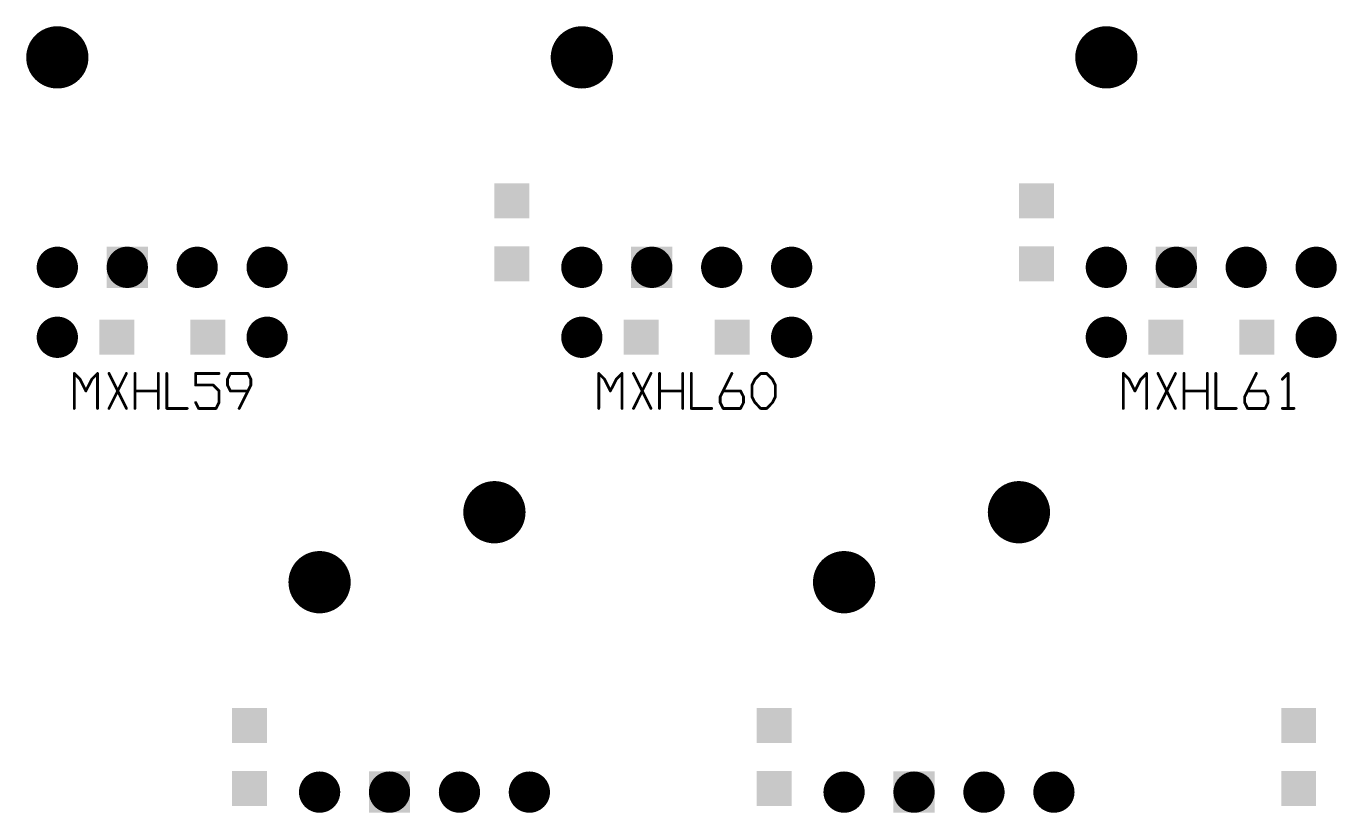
# Model space of a CAD drawing. Header units: millimetres. Extents: x 451 to 799, y 260 to 388.
# Drawn here: x 531.86 to 579.46, y 322.3 to 350.85 of the extents above; entities that cross this region are included whole.
import ezdxf

# ---------------------------------------------------------------- set-up
doc = ezdxf.new("R2010")
doc.units = ezdxf.units.MM
for name, color, linetype in [('3_A_', 4, 'Continuous'), ('4_A_', 54, 'Continuous'), ('5_A_', 7, 'Continuous')]:
    doc.layers.add(name, color=color, linetype=linetype)

# ---------------------------------------------------------------- blocks, each defined once
blk = doc.blocks.new('D24ROUND1_4986X1_4986')
blk.add_lwpolyline([(0.37465, 0, 0.7493, 0.7493, 1), (-0.37465, 0, 0.7493, 0.7493, 1), (0.37465, 0, 0.7493, 0.7493, 0)], format="xyseb")
blk = doc.blocks.new('D25ROUND2_2606X2_2606')
blk.add_lwpolyline([(0.56515, 0, 1.1303, 1.1303, 1), (-0.56515, 0, 1.1303, 1.1303, 1), (0.56515, 0, 1.1303, 1.1303, 0)], format="xyseb")
blk = doc.blocks.new('D16SQUARE1_27X1_27')
blk.add_solid([(-0.635, -0.635), (0.635, -0.635), (-0.635, 0.635), (0.635, 0.635)])
blk = doc.blocks.new('D41SQUARE1_4986X1_4986')
blk.add_solid([(-0.7493, -0.7493), (0.7493, -0.7493), (-0.7493, 0.7493), (0.7493, 0.7493)])

msp = doc.modelspace()

# ---------------------------------------------------------------- linework, layer by layer
at = {"layer": '5_A_'}
for points in [[(533.816, 338.031, 0.102, 0.102, 0), (533.605, 338.242, 0.102, 0.102, 0)], [(533.605, 338.242, 0.102, 0.102, 0), (533.605, 336.972, 0.102, 0.102, 0)], [(534.026, 337.607, 0.102, 0.102, 0), (533.816, 338.031, 0.102, 0.102, 0)], [(534.24, 338.031, 0.102, 0.102, 0), (534.026, 337.607, 0.102, 0.102, 0)], [(534.451, 338.242, 0.102, 0.102, 0), (534.24, 338.031, 0.102, 0.102, 0)], [(534.451, 336.972, 0.102, 0.102, 0), (534.451, 338.242, 0.102, 0.102, 0)], [(535.5, 336.972, 0.102, 0.102, 0), (534.865, 338.242, 0.102, 0.102, 0)], [(535.5, 338.242, 0.102, 0.102, 0), (534.865, 336.972, 0.102, 0.102, 0)], [(535.81, 336.972, 0.102, 0.102, 0), (535.81, 338.242, 0.102, 0.102, 0)], [(536.655, 336.972, 0.102, 0.102, 0), (536.655, 338.242, 0.102, 0.102, 0)], [(536.965, 336.972, 0.102, 0.102, 0), (536.965, 338.242, 0.102, 0.102, 0)], [(538.014, 337.82, 0.102, 0.102, 0), (538.014, 338.242, 0.102, 0.102, 0)], [(538.014, 338.242, 0.102, 0.102, 0), (538.863, 338.242, 0.102, 0.102, 0)], [(539.17, 338.031, 0.102, 0.102, 0), (539.277, 338.242, 0.102, 0.102, 0)], [(539.17, 337.82, 0.102, 0.102, 0), (539.17, 338.031, 0.102, 0.102, 0)], [(539.277, 338.242, 0.102, 0.102, 0), (539.912, 338.242, 0.102, 0.102, 0)], [(539.912, 338.242, 0.102, 0.102, 0), (540.018, 338.031, 0.102, 0.102, 0)], [(540.018, 338.031, 0.102, 0.102, 0), (540.018, 337.82, 0.102, 0.102, 0)], [(552.866, 338.031, 0.102, 0.102, 0), (552.655, 338.242, 0.102, 0.102, 0)], [(552.655, 338.242, 0.102, 0.102, 0), (552.655, 336.972, 0.102, 0.102, 0)], [(553.076, 337.607, 0.102, 0.102, 0), (552.866, 338.031, 0.102, 0.102, 0)], [(553.29, 338.031, 0.102, 0.102, 0), (553.076, 337.607, 0.102, 0.102, 0)], [(553.501, 338.242, 0.102, 0.102, 0), (553.29, 338.031, 0.102, 0.102, 0)], [(553.501, 336.972, 0.102, 0.102, 0), (553.501, 338.242, 0.102, 0.102, 0)], [(554.55, 336.972, 0.102, 0.102, 0), (553.915, 338.242, 0.102, 0.102, 0)], [(554.55, 338.242, 0.102, 0.102, 0), (553.915, 336.972, 0.102, 0.102, 0)], [(554.86, 336.972, 0.102, 0.102, 0), (554.86, 338.242, 0.102, 0.102, 0)], [(555.705, 336.972, 0.102, 0.102, 0), (555.705, 338.242, 0.102, 0.102, 0)], [(556.015, 336.972, 0.102, 0.102, 0), (556.015, 338.242, 0.102, 0.102, 0)], [(557.064, 337.396, 0.102, 0.102, 0), (557.488, 338.242, 0.102, 0.102, 0)], [(558.22, 337.82, 0.102, 0.102, 0), (558.327, 338.031, 0.102, 0.102, 0)], [(558.327, 338.031, 0.102, 0.102, 0), (558.537, 338.242, 0.102, 0.102, 0)], [(558.537, 338.242, 0.102, 0.102, 0), (558.751, 338.242, 0.102, 0.102, 0)], [(558.751, 338.242, 0.102, 0.102, 0), (558.962, 338.031, 0.102, 0.102, 0)], [(558.962, 338.031, 0.102, 0.102, 0), (559.068, 337.82, 0.102, 0.102, 0)], [(571.916, 338.031, 0.102, 0.102, 0), (571.705, 338.242, 0.102, 0.102, 0)], [(571.705, 338.242, 0.102, 0.102, 0), (571.705, 336.972, 0.102, 0.102, 0)], [(572.126, 337.607, 0.102, 0.102, 0), (571.916, 338.031, 0.102, 0.102, 0)], [(572.34, 338.031, 0.102, 0.102, 0), (572.126, 337.607, 0.102, 0.102, 0)], [(572.551, 338.242, 0.102, 0.102, 0), (572.34, 338.031, 0.102, 0.102, 0)], [(572.551, 336.972, 0.102, 0.102, 0), (572.551, 338.242, 0.102, 0.102, 0)], [(573.6, 336.972, 0.102, 0.102, 0), (572.965, 338.242, 0.102, 0.102, 0)], [(573.6, 338.242, 0.102, 0.102, 0), (572.965, 336.972, 0.102, 0.102, 0)], [(573.91, 336.972, 0.102, 0.102, 0), (573.91, 338.242, 0.102, 0.102, 0)], [(574.755, 336.972, 0.102, 0.102, 0), (574.755, 338.242, 0.102, 0.102, 0)], [(575.065, 336.972, 0.102, 0.102, 0), (575.065, 338.242, 0.102, 0.102, 0)], [(576.114, 337.396, 0.102, 0.102, 0), (576.538, 338.242, 0.102, 0.102, 0)], [(577.694, 338.242, 0.102, 0.102, 0), (577.483, 338.031, 0.102, 0.102, 0)], [(577.694, 336.972, 0.102, 0.102, 0), (577.694, 338.242, 0.102, 0.102, 0)], [(536.655, 337.607, 0.102, 0.102, 0), (535.81, 337.607, 0.102, 0.102, 0)], [(538.649, 337.82, 0.102, 0.102, 0), (538.014, 337.82, 0.102, 0.102, 0)], [(538.863, 337.607, 0.102, 0.102, 0), (538.649, 337.82, 0.102, 0.102, 0)], [(538.863, 337.185, 0.102, 0.102, 0), (538.863, 337.607, 0.102, 0.102, 0)], [(539.277, 337.607, 0.102, 0.102, 0), (539.17, 337.82, 0.102, 0.102, 0)], [(539.912, 337.607, 0.102, 0.102, 0), (539.277, 337.607, 0.102, 0.102, 0)], [(540.018, 337.82, 0.102, 0.102, 0), (539.594, 336.972, 0.102, 0.102, 0)], [(555.705, 337.607, 0.102, 0.102, 0), (554.86, 337.607, 0.102, 0.102, 0)], [(557.171, 337.607, 0.102, 0.102, 0), (557.806, 337.607, 0.102, 0.102, 0)], [(557.806, 337.607, 0.102, 0.102, 0), (557.913, 337.396, 0.102, 0.102, 0)], [(558.22, 337.396, 0.102, 0.102, 0), (558.22, 337.82, 0.102, 0.102, 0)], [(559.068, 337.82, 0.102, 0.102, 0), (559.068, 337.396, 0.102, 0.102, 0)], [(574.755, 337.607, 0.102, 0.102, 0), (573.91, 337.607, 0.102, 0.102, 0)], [(576.221, 337.607, 0.102, 0.102, 0), (576.856, 337.607, 0.102, 0.102, 0)], [(576.856, 337.607, 0.102, 0.102, 0), (576.963, 337.396, 0.102, 0.102, 0)], [(537.707, 336.972, 0.102, 0.102, 0), (536.965, 336.972, 0.102, 0.102, 0)], [(538.014, 337.185, 0.102, 0.102, 0), (538.121, 336.972, 0.102, 0.102, 0)], [(538.121, 336.972, 0.102, 0.102, 0), (538.756, 336.972, 0.102, 0.102, 0)], [(538.756, 336.972, 0.102, 0.102, 0), (538.863, 337.185, 0.102, 0.102, 0)], [(556.757, 336.972, 0.102, 0.102, 0), (556.015, 336.972, 0.102, 0.102, 0)], [(557.064, 337.185, 0.102, 0.102, 0), (557.064, 337.396, 0.102, 0.102, 0)], [(557.171, 336.972, 0.102, 0.102, 0), (557.064, 337.185, 0.102, 0.102, 0)], [(557.806, 336.972, 0.102, 0.102, 0), (557.171, 336.972, 0.102, 0.102, 0)], [(557.913, 337.185, 0.102, 0.102, 0), (557.806, 336.972, 0.102, 0.102, 0)], [(557.913, 337.396, 0.102, 0.102, 0), (557.913, 337.185, 0.102, 0.102, 0)], [(558.327, 337.185, 0.102, 0.102, 0), (558.22, 337.396, 0.102, 0.102, 0)], [(558.537, 336.972, 0.102, 0.102, 0), (558.327, 337.185, 0.102, 0.102, 0)], [(558.751, 336.972, 0.102, 0.102, 0), (558.537, 336.972, 0.102, 0.102, 0)], [(558.962, 337.185, 0.102, 0.102, 0), (558.751, 336.972, 0.102, 0.102, 0)], [(559.068, 337.396, 0.102, 0.102, 0), (558.962, 337.185, 0.102, 0.102, 0)], [(575.807, 336.972, 0.102, 0.102, 0), (575.065, 336.972, 0.102, 0.102, 0)], [(576.114, 337.185, 0.102, 0.102, 0), (576.114, 337.396, 0.102, 0.102, 0)], [(576.221, 336.972, 0.102, 0.102, 0), (576.114, 337.185, 0.102, 0.102, 0)], [(576.856, 336.972, 0.102, 0.102, 0), (576.221, 336.972, 0.102, 0.102, 0)], [(576.963, 337.185, 0.102, 0.102, 0), (576.856, 336.972, 0.102, 0.102, 0)], [(576.963, 337.396, 0.102, 0.102, 0), (576.963, 337.185, 0.102, 0.102, 0)], [(577.905, 336.972, 0.102, 0.102, 0), (577.483, 336.972, 0.102, 0.102, 0)]]:
    msp.add_lwpolyline(points, format="xyseb", dxfattribs=at)
for points in [[(533.579, 338.242, 0.0508, 0.0508, 1), (533.63, 338.242, 0.0508, 0.0508, 1), (533.579, 338.242, 0.0508, 0.0508, 0)], [(533.579, 338.242, 0.0508, 0.0508, 1), (533.63, 338.242, 0.0508, 0.0508, 1), (533.579, 338.242, 0.0508, 0.0508, 0)], [(533.579, 338.242, 0.0508, 0.0508, 1), (533.63, 338.242, 0.0508, 0.0508, 1), (533.579, 338.242, 0.0508, 0.0508, 0)], [(533.79, 338.031, 0.0508, 0.0508, 1), (533.841, 338.031, 0.0508, 0.0508, 1), (533.79, 338.031, 0.0508, 0.0508, 0)], [(533.79, 338.031, 0.0508, 0.0508, 1), (533.841, 338.031, 0.0508, 0.0508, 1), (533.79, 338.031, 0.0508, 0.0508, 0)], [(533.79, 338.031, 0.0508, 0.0508, 1), (533.841, 338.031, 0.0508, 0.0508, 1), (533.79, 338.031, 0.0508, 0.0508, 0)], [(534.214, 338.031, 0.0508, 0.0508, 1), (534.265, 338.031, 0.0508, 0.0508, 1), (534.214, 338.031, 0.0508, 0.0508, 0)], [(534.214, 338.031, 0.0508, 0.0508, 1), (534.265, 338.031, 0.0508, 0.0508, 1), (534.214, 338.031, 0.0508, 0.0508, 0)], [(534.214, 338.031, 0.0508, 0.0508, 1), (534.265, 338.031, 0.0508, 0.0508, 1), (534.214, 338.031, 0.0508, 0.0508, 0)], [(534.425, 338.242, 0.0508, 0.0508, 1), (534.476, 338.242, 0.0508, 0.0508, 1), (534.425, 338.242, 0.0508, 0.0508, 0)], [(534.425, 338.242, 0.0508, 0.0508, 1), (534.476, 338.242, 0.0508, 0.0508, 1), (534.425, 338.242, 0.0508, 0.0508, 0)], [(534.425, 338.242, 0.0508, 0.0508, 1), (534.476, 338.242, 0.0508, 0.0508, 1), (534.425, 338.242, 0.0508, 0.0508, 0)], [(534.839, 338.242, 0.0508, 0.0508, 1), (534.89, 338.242, 0.0508, 0.0508, 1), (534.839, 338.242, 0.0508, 0.0508, 0)], [(534.839, 338.242, 0.0508, 0.0508, 1), (534.89, 338.242, 0.0508, 0.0508, 1), (534.839, 338.242, 0.0508, 0.0508, 0)], [(535.474, 338.242, 0.0508, 0.0508, 1), (535.525, 338.242, 0.0508, 0.0508, 1), (535.474, 338.242, 0.0508, 0.0508, 0)], [(535.784, 338.242, 0.0508, 0.0508, 1), (535.835, 338.242, 0.0508, 0.0508, 1), (535.784, 338.242, 0.0508, 0.0508, 0)], [(535.784, 338.242, 0.0508, 0.0508, 1), (535.835, 338.242, 0.0508, 0.0508, 1), (535.784, 338.242, 0.0508, 0.0508, 0)], [(536.63, 338.242, 0.0508, 0.0508, 1), (536.681, 338.242, 0.0508, 0.0508, 1), (536.63, 338.242, 0.0508, 0.0508, 0)], [(536.63, 338.242, 0.0508, 0.0508, 1), (536.681, 338.242, 0.0508, 0.0508, 1), (536.63, 338.242, 0.0508, 0.0508, 0)], [(536.94, 338.242, 0.0508, 0.0508, 1), (536.991, 338.242, 0.0508, 0.0508, 1), (536.94, 338.242, 0.0508, 0.0508, 0)], [(536.94, 338.242, 0.0508, 0.0508, 1), (536.991, 338.242, 0.0508, 0.0508, 1), (536.94, 338.242, 0.0508, 0.0508, 0)], [(537.989, 338.242, 0.0508, 0.0508, 1), (538.04, 338.242, 0.0508, 0.0508, 1), (537.989, 338.242, 0.0508, 0.0508, 0)], [(537.989, 338.242, 0.0508, 0.0508, 1), (538.04, 338.242, 0.0508, 0.0508, 1), (537.989, 338.242, 0.0508, 0.0508, 0)], [(537.989, 338.242, 0.0508, 0.0508, 1), (538.04, 338.242, 0.0508, 0.0508, 1), (537.989, 338.242, 0.0508, 0.0508, 0)], [(538.837, 338.242, 0.0508, 0.0508, 1), (538.888, 338.242, 0.0508, 0.0508, 1), (538.837, 338.242, 0.0508, 0.0508, 0)], [(538.837, 338.242, 0.0508, 0.0508, 1), (538.888, 338.242, 0.0508, 0.0508, 1), (538.837, 338.242, 0.0508, 0.0508, 0)], [(539.145, 338.031, 0.0508, 0.0508, 1), (539.195, 338.031, 0.0508, 0.0508, 1), (539.145, 338.031, 0.0508, 0.0508, 0)], [(539.145, 338.031, 0.0508, 0.0508, 1), (539.195, 338.031, 0.0508, 0.0508, 1), (539.145, 338.031, 0.0508, 0.0508, 0)], [(539.145, 338.031, 0.0508, 0.0508, 1), (539.195, 338.031, 0.0508, 0.0508, 1), (539.145, 338.031, 0.0508, 0.0508, 0)], [(539.251, 338.242, 0.0508, 0.0508, 1), (539.302, 338.242, 0.0508, 0.0508, 1), (539.251, 338.242, 0.0508, 0.0508, 0)], [(539.251, 338.242, 0.0508, 0.0508, 1), (539.302, 338.242, 0.0508, 0.0508, 1), (539.251, 338.242, 0.0508, 0.0508, 0)], [(539.251, 338.242, 0.0508, 0.0508, 1), (539.302, 338.242, 0.0508, 0.0508, 1), (539.251, 338.242, 0.0508, 0.0508, 0)], [(539.886, 338.242, 0.0508, 0.0508, 1), (539.937, 338.242, 0.0508, 0.0508, 1), (539.886, 338.242, 0.0508, 0.0508, 0)], [(539.886, 338.242, 0.0508, 0.0508, 1), (539.937, 338.242, 0.0508, 0.0508, 1), (539.886, 338.242, 0.0508, 0.0508, 0)], [(539.886, 338.242, 0.0508, 0.0508, 1), (539.937, 338.242, 0.0508, 0.0508, 1), (539.886, 338.242, 0.0508, 0.0508, 0)], [(539.993, 338.031, 0.0508, 0.0508, 1), (540.044, 338.031, 0.0508, 0.0508, 1), (539.993, 338.031, 0.0508, 0.0508, 0)], [(539.993, 338.031, 0.0508, 0.0508, 1), (540.044, 338.031, 0.0508, 0.0508, 1), (539.993, 338.031, 0.0508, 0.0508, 0)], [(539.993, 338.031, 0.0508, 0.0508, 1), (540.044, 338.031, 0.0508, 0.0508, 1), (539.993, 338.031, 0.0508, 0.0508, 0)], [(552.629, 338.242, 0.0508, 0.0508, 1), (552.68, 338.242, 0.0508, 0.0508, 1), (552.629, 338.242, 0.0508, 0.0508, 0)], [(552.629, 338.242, 0.0508, 0.0508, 1), (552.68, 338.242, 0.0508, 0.0508, 1), (552.629, 338.242, 0.0508, 0.0508, 0)], [(552.629, 338.242, 0.0508, 0.0508, 1), (552.68, 338.242, 0.0508, 0.0508, 1), (552.629, 338.242, 0.0508, 0.0508, 0)], [(552.84, 338.031, 0.0508, 0.0508, 1), (552.891, 338.031, 0.0508, 0.0508, 1), (552.84, 338.031, 0.0508, 0.0508, 0)], [(552.84, 338.031, 0.0508, 0.0508, 1), (552.891, 338.031, 0.0508, 0.0508, 1), (552.84, 338.031, 0.0508, 0.0508, 0)], [(552.84, 338.031, 0.0508, 0.0508, 1), (552.891, 338.031, 0.0508, 0.0508, 1), (552.84, 338.031, 0.0508, 0.0508, 0)], [(553.264, 338.031, 0.0508, 0.0508, 1), (553.315, 338.031, 0.0508, 0.0508, 1), (553.264, 338.031, 0.0508, 0.0508, 0)], [(553.264, 338.031, 0.0508, 0.0508, 1), (553.315, 338.031, 0.0508, 0.0508, 1), (553.264, 338.031, 0.0508, 0.0508, 0)], [(553.264, 338.031, 0.0508, 0.0508, 1), (553.315, 338.031, 0.0508, 0.0508, 1), (553.264, 338.031, 0.0508, 0.0508, 0)], [(553.475, 338.242, 0.0508, 0.0508, 1), (553.526, 338.242, 0.0508, 0.0508, 1), (553.475, 338.242, 0.0508, 0.0508, 0)], [(553.475, 338.242, 0.0508, 0.0508, 1), (553.526, 338.242, 0.0508, 0.0508, 1), (553.475, 338.242, 0.0508, 0.0508, 0)], [(553.475, 338.242, 0.0508, 0.0508, 1), (553.526, 338.242, 0.0508, 0.0508, 1), (553.475, 338.242, 0.0508, 0.0508, 0)], [(553.889, 338.242, 0.0508, 0.0508, 1), (553.94, 338.242, 0.0508, 0.0508, 1), (553.889, 338.242, 0.0508, 0.0508, 0)], [(553.889, 338.242, 0.0508, 0.0508, 1), (553.94, 338.242, 0.0508, 0.0508, 1), (553.889, 338.242, 0.0508, 0.0508, 0)], [(554.524, 338.242, 0.0508, 0.0508, 1), (554.575, 338.242, 0.0508, 0.0508, 1), (554.524, 338.242, 0.0508, 0.0508, 0)], [(554.834, 338.242, 0.0508, 0.0508, 1), (554.885, 338.242, 0.0508, 0.0508, 1), (554.834, 338.242, 0.0508, 0.0508, 0)], [(554.834, 338.242, 0.0508, 0.0508, 1), (554.885, 338.242, 0.0508, 0.0508, 1), (554.834, 338.242, 0.0508, 0.0508, 0)], [(555.68, 338.242, 0.0508, 0.0508, 1), (555.731, 338.242, 0.0508, 0.0508, 1), (555.68, 338.242, 0.0508, 0.0508, 0)], [(555.68, 338.242, 0.0508, 0.0508, 1), (555.731, 338.242, 0.0508, 0.0508, 1), (555.68, 338.242, 0.0508, 0.0508, 0)], [(555.99, 338.242, 0.0508, 0.0508, 1), (556.041, 338.242, 0.0508, 0.0508, 1), (555.99, 338.242, 0.0508, 0.0508, 0)], [(555.99, 338.242, 0.0508, 0.0508, 1), (556.041, 338.242, 0.0508, 0.0508, 1), (555.99, 338.242, 0.0508, 0.0508, 0)], [(557.463, 338.242, 0.0508, 0.0508, 1), (557.514, 338.242, 0.0508, 0.0508, 1), (557.463, 338.242, 0.0508, 0.0508, 0)], [(557.463, 338.242, 0.0508, 0.0508, 1), (557.514, 338.242, 0.0508, 0.0508, 1), (557.463, 338.242, 0.0508, 0.0508, 0)], [(558.301, 338.031, 0.0508, 0.0508, 1), (558.352, 338.031, 0.0508, 0.0508, 1), (558.301, 338.031, 0.0508, 0.0508, 0)], [(558.301, 338.031, 0.0508, 0.0508, 1), (558.352, 338.031, 0.0508, 0.0508, 1), (558.301, 338.031, 0.0508, 0.0508, 0)], [(558.301, 338.031, 0.0508, 0.0508, 1), (558.352, 338.031, 0.0508, 0.0508, 1), (558.301, 338.031, 0.0508, 0.0508, 0)], [(558.512, 338.242, 0.0508, 0.0508, 1), (558.563, 338.242, 0.0508, 0.0508, 1), (558.512, 338.242, 0.0508, 0.0508, 0)], [(558.512, 338.242, 0.0508, 0.0508, 1), (558.563, 338.242, 0.0508, 0.0508, 1), (558.512, 338.242, 0.0508, 0.0508, 0)], [(558.512, 338.242, 0.0508, 0.0508, 1), (558.563, 338.242, 0.0508, 0.0508, 1), (558.512, 338.242, 0.0508, 0.0508, 0)], [(558.725, 338.242, 0.0508, 0.0508, 1), (558.776, 338.242, 0.0508, 0.0508, 1), (558.725, 338.242, 0.0508, 0.0508, 0)], [(558.725, 338.242, 0.0508, 0.0508, 1), (558.776, 338.242, 0.0508, 0.0508, 1), (558.725, 338.242, 0.0508, 0.0508, 0)], [(558.725, 338.242, 0.0508, 0.0508, 1), (558.776, 338.242, 0.0508, 0.0508, 1), (558.725, 338.242, 0.0508, 0.0508, 0)], [(558.936, 338.031, 0.0508, 0.0508, 1), (558.987, 338.031, 0.0508, 0.0508, 1), (558.936, 338.031, 0.0508, 0.0508, 0)], [(558.936, 338.031, 0.0508, 0.0508, 1), (558.987, 338.031, 0.0508, 0.0508, 1), (558.936, 338.031, 0.0508, 0.0508, 0)], [(558.936, 338.031, 0.0508, 0.0508, 1), (558.987, 338.031, 0.0508, 0.0508, 1), (558.936, 338.031, 0.0508, 0.0508, 0)], [(571.679, 338.242, 0.0508, 0.0508, 1), (571.73, 338.242, 0.0508, 0.0508, 1), (571.679, 338.242, 0.0508, 0.0508, 0)], [(571.679, 338.242, 0.0508, 0.0508, 1), (571.73, 338.242, 0.0508, 0.0508, 1), (571.679, 338.242, 0.0508, 0.0508, 0)], [(571.679, 338.242, 0.0508, 0.0508, 1), (571.73, 338.242, 0.0508, 0.0508, 1), (571.679, 338.242, 0.0508, 0.0508, 0)], [(571.89, 338.031, 0.0508, 0.0508, 1), (571.941, 338.031, 0.0508, 0.0508, 1), (571.89, 338.031, 0.0508, 0.0508, 0)], [(571.89, 338.031, 0.0508, 0.0508, 1), (571.941, 338.031, 0.0508, 0.0508, 1), (571.89, 338.031, 0.0508, 0.0508, 0)], [(571.89, 338.031, 0.0508, 0.0508, 1), (571.941, 338.031, 0.0508, 0.0508, 1), (571.89, 338.031, 0.0508, 0.0508, 0)], [(572.314, 338.031, 0.0508, 0.0508, 1), (572.365, 338.031, 0.0508, 0.0508, 1), (572.314, 338.031, 0.0508, 0.0508, 0)], [(572.314, 338.031, 0.0508, 0.0508, 1), (572.365, 338.031, 0.0508, 0.0508, 1), (572.314, 338.031, 0.0508, 0.0508, 0)], [(572.314, 338.031, 0.0508, 0.0508, 1), (572.365, 338.031, 0.0508, 0.0508, 1), (572.314, 338.031, 0.0508, 0.0508, 0)], [(572.525, 338.242, 0.0508, 0.0508, 1), (572.576, 338.242, 0.0508, 0.0508, 1), (572.525, 338.242, 0.0508, 0.0508, 0)], [(572.525, 338.242, 0.0508, 0.0508, 1), (572.576, 338.242, 0.0508, 0.0508, 1), (572.525, 338.242, 0.0508, 0.0508, 0)], [(572.525, 338.242, 0.0508, 0.0508, 1), (572.576, 338.242, 0.0508, 0.0508, 1), (572.525, 338.242, 0.0508, 0.0508, 0)], [(572.939, 338.242, 0.0508, 0.0508, 1), (572.99, 338.242, 0.0508, 0.0508, 1), (572.939, 338.242, 0.0508, 0.0508, 0)], [(572.939, 338.242, 0.0508, 0.0508, 1), (572.99, 338.242, 0.0508, 0.0508, 1), (572.939, 338.242, 0.0508, 0.0508, 0)], [(573.574, 338.242, 0.0508, 0.0508, 1), (573.625, 338.242, 0.0508, 0.0508, 1), (573.574, 338.242, 0.0508, 0.0508, 0)], [(573.884, 338.242, 0.0508, 0.0508, 1), (573.935, 338.242, 0.0508, 0.0508, 1), (573.884, 338.242, 0.0508, 0.0508, 0)], [(573.884, 338.242, 0.0508, 0.0508, 1), (573.935, 338.242, 0.0508, 0.0508, 1), (573.884, 338.242, 0.0508, 0.0508, 0)], [(574.73, 338.242, 0.0508, 0.0508, 1), (574.781, 338.242, 0.0508, 0.0508, 1), (574.73, 338.242, 0.0508, 0.0508, 0)], [(574.73, 338.242, 0.0508, 0.0508, 1), (574.781, 338.242, 0.0508, 0.0508, 1), (574.73, 338.242, 0.0508, 0.0508, 0)], [(575.04, 338.242, 0.0508, 0.0508, 1), (575.091, 338.242, 0.0508, 0.0508, 1), (575.04, 338.242, 0.0508, 0.0508, 0)], [(575.04, 338.242, 0.0508, 0.0508, 1), (575.091, 338.242, 0.0508, 0.0508, 1), (575.04, 338.242, 0.0508, 0.0508, 0)], [(576.513, 338.242, 0.0508, 0.0508, 1), (576.564, 338.242, 0.0508, 0.0508, 1), (576.513, 338.242, 0.0508, 0.0508, 0)], [(576.513, 338.242, 0.0508, 0.0508, 1), (576.564, 338.242, 0.0508, 0.0508, 1), (576.513, 338.242, 0.0508, 0.0508, 0)], [(577.458, 338.031, 0.0508, 0.0508, 1), (577.509, 338.031, 0.0508, 0.0508, 1), (577.458, 338.031, 0.0508, 0.0508, 0)], [(577.458, 338.031, 0.0508, 0.0508, 1), (577.509, 338.031, 0.0508, 0.0508, 1), (577.458, 338.031, 0.0508, 0.0508, 0)], [(577.669, 338.242, 0.0508, 0.0508, 1), (577.72, 338.242, 0.0508, 0.0508, 1), (577.669, 338.242, 0.0508, 0.0508, 0)], [(577.669, 338.242, 0.0508, 0.0508, 1), (577.72, 338.242, 0.0508, 0.0508, 1), (577.669, 338.242, 0.0508, 0.0508, 0)], [(577.669, 338.242, 0.0508, 0.0508, 1), (577.72, 338.242, 0.0508, 0.0508, 1), (577.669, 338.242, 0.0508, 0.0508, 0)], [(534.001, 337.607, 0.0508, 0.0508, 1), (534.052, 337.607, 0.0508, 0.0508, 1), (534.001, 337.607, 0.0508, 0.0508, 0)], [(534.001, 337.607, 0.0508, 0.0508, 1), (534.052, 337.607, 0.0508, 0.0508, 1), (534.001, 337.607, 0.0508, 0.0508, 0)], [(534.001, 337.607, 0.0508, 0.0508, 1), (534.052, 337.607, 0.0508, 0.0508, 1), (534.001, 337.607, 0.0508, 0.0508, 0)], [(535.784, 337.607, 0.0508, 0.0508, 1), (535.835, 337.607, 0.0508, 0.0508, 1), (535.784, 337.607, 0.0508, 0.0508, 0)], [(535.784, 337.607, 0.0508, 0.0508, 1), (535.835, 337.607, 0.0508, 0.0508, 1), (535.784, 337.607, 0.0508, 0.0508, 0)], [(536.63, 337.607, 0.0508, 0.0508, 1), (536.681, 337.607, 0.0508, 0.0508, 1), (536.63, 337.607, 0.0508, 0.0508, 0)], [(537.989, 337.82, 0.0508, 0.0508, 1), (538.04, 337.82, 0.0508, 0.0508, 1), (537.989, 337.82, 0.0508, 0.0508, 0)], [(537.989, 337.82, 0.0508, 0.0508, 1), (538.04, 337.82, 0.0508, 0.0508, 1), (537.989, 337.82, 0.0508, 0.0508, 0)], [(537.989, 337.82, 0.0508, 0.0508, 1), (538.04, 337.82, 0.0508, 0.0508, 1), (537.989, 337.82, 0.0508, 0.0508, 0)], [(538.624, 337.82, 0.0508, 0.0508, 1), (538.675, 337.82, 0.0508, 0.0508, 1), (538.624, 337.82, 0.0508, 0.0508, 0)], [(538.624, 337.82, 0.0508, 0.0508, 1), (538.675, 337.82, 0.0508, 0.0508, 1), (538.624, 337.82, 0.0508, 0.0508, 0)], [(538.624, 337.82, 0.0508, 0.0508, 1), (538.675, 337.82, 0.0508, 0.0508, 1), (538.624, 337.82, 0.0508, 0.0508, 0)], [(538.837, 337.607, 0.0508, 0.0508, 1), (538.888, 337.607, 0.0508, 0.0508, 1), (538.837, 337.607, 0.0508, 0.0508, 0)], [(538.837, 337.607, 0.0508, 0.0508, 1), (538.888, 337.607, 0.0508, 0.0508, 1), (538.837, 337.607, 0.0508, 0.0508, 0)], [(538.837, 337.607, 0.0508, 0.0508, 1), (538.888, 337.607, 0.0508, 0.0508, 1), (538.837, 337.607, 0.0508, 0.0508, 0)], [(539.145, 337.82, 0.0508, 0.0508, 1), (539.195, 337.82, 0.0508, 0.0508, 1), (539.145, 337.82, 0.0508, 0.0508, 0)], [(539.145, 337.82, 0.0508, 0.0508, 1), (539.195, 337.82, 0.0508, 0.0508, 1), (539.145, 337.82, 0.0508, 0.0508, 0)], [(539.145, 337.82, 0.0508, 0.0508, 1), (539.195, 337.82, 0.0508, 0.0508, 1), (539.145, 337.82, 0.0508, 0.0508, 0)], [(539.251, 337.607, 0.0508, 0.0508, 1), (539.302, 337.607, 0.0508, 0.0508, 1), (539.251, 337.607, 0.0508, 0.0508, 0)], [(539.251, 337.607, 0.0508, 0.0508, 1), (539.302, 337.607, 0.0508, 0.0508, 1), (539.251, 337.607, 0.0508, 0.0508, 0)], [(539.251, 337.607, 0.0508, 0.0508, 1), (539.302, 337.607, 0.0508, 0.0508, 1), (539.251, 337.607, 0.0508, 0.0508, 0)], [(539.886, 337.607, 0.0508, 0.0508, 1), (539.937, 337.607, 0.0508, 0.0508, 1), (539.886, 337.607, 0.0508, 0.0508, 0)], [(539.993, 337.82, 0.0508, 0.0508, 1), (540.044, 337.82, 0.0508, 0.0508, 1), (539.993, 337.82, 0.0508, 0.0508, 0)], [(539.993, 337.82, 0.0508, 0.0508, 1), (540.044, 337.82, 0.0508, 0.0508, 1), (539.993, 337.82, 0.0508, 0.0508, 0)], [(539.993, 337.82, 0.0508, 0.0508, 1), (540.044, 337.82, 0.0508, 0.0508, 1), (539.993, 337.82, 0.0508, 0.0508, 0)], [(553.051, 337.607, 0.0508, 0.0508, 1), (553.102, 337.607, 0.0508, 0.0508, 1), (553.051, 337.607, 0.0508, 0.0508, 0)], [(553.051, 337.607, 0.0508, 0.0508, 1), (553.102, 337.607, 0.0508, 0.0508, 1), (553.051, 337.607, 0.0508, 0.0508, 0)], [(553.051, 337.607, 0.0508, 0.0508, 1), (553.102, 337.607, 0.0508, 0.0508, 1), (553.051, 337.607, 0.0508, 0.0508, 0)], [(554.834, 337.607, 0.0508, 0.0508, 1), (554.885, 337.607, 0.0508, 0.0508, 1), (554.834, 337.607, 0.0508, 0.0508, 0)], [(554.834, 337.607, 0.0508, 0.0508, 1), (554.885, 337.607, 0.0508, 0.0508, 1), (554.834, 337.607, 0.0508, 0.0508, 0)], [(555.68, 337.607, 0.0508, 0.0508, 1), (555.731, 337.607, 0.0508, 0.0508, 1), (555.68, 337.607, 0.0508, 0.0508, 0)], [(557.146, 337.607, 0.0508, 0.0508, 1), (557.196, 337.607, 0.0508, 0.0508, 1), (557.146, 337.607, 0.0508, 0.0508, 0)], [(557.781, 337.607, 0.0508, 0.0508, 1), (557.831, 337.607, 0.0508, 0.0508, 1), (557.781, 337.607, 0.0508, 0.0508, 0)], [(557.781, 337.607, 0.0508, 0.0508, 1), (557.831, 337.607, 0.0508, 0.0508, 1), (557.781, 337.607, 0.0508, 0.0508, 0)], [(557.781, 337.607, 0.0508, 0.0508, 1), (557.831, 337.607, 0.0508, 0.0508, 1), (557.781, 337.607, 0.0508, 0.0508, 0)], [(558.195, 337.82, 0.0508, 0.0508, 1), (558.245, 337.82, 0.0508, 0.0508, 1), (558.195, 337.82, 0.0508, 0.0508, 0)], [(558.195, 337.82, 0.0508, 0.0508, 1), (558.245, 337.82, 0.0508, 0.0508, 1), (558.195, 337.82, 0.0508, 0.0508, 0)], [(558.195, 337.82, 0.0508, 0.0508, 1), (558.245, 337.82, 0.0508, 0.0508, 1), (558.195, 337.82, 0.0508, 0.0508, 0)], [(559.043, 337.82, 0.0508, 0.0508, 1), (559.094, 337.82, 0.0508, 0.0508, 1), (559.043, 337.82, 0.0508, 0.0508, 0)], [(559.043, 337.82, 0.0508, 0.0508, 1), (559.094, 337.82, 0.0508, 0.0508, 1), (559.043, 337.82, 0.0508, 0.0508, 0)], [(559.043, 337.82, 0.0508, 0.0508, 1), (559.094, 337.82, 0.0508, 0.0508, 1), (559.043, 337.82, 0.0508, 0.0508, 0)], [(572.101, 337.607, 0.0508, 0.0508, 1), (572.152, 337.607, 0.0508, 0.0508, 1), (572.101, 337.607, 0.0508, 0.0508, 0)], [(572.101, 337.607, 0.0508, 0.0508, 1), (572.152, 337.607, 0.0508, 0.0508, 1), (572.101, 337.607, 0.0508, 0.0508, 0)], [(572.101, 337.607, 0.0508, 0.0508, 1), (572.152, 337.607, 0.0508, 0.0508, 1), (572.101, 337.607, 0.0508, 0.0508, 0)], [(573.884, 337.607, 0.0508, 0.0508, 1), (573.935, 337.607, 0.0508, 0.0508, 1), (573.884, 337.607, 0.0508, 0.0508, 0)], [(573.884, 337.607, 0.0508, 0.0508, 1), (573.935, 337.607, 0.0508, 0.0508, 1), (573.884, 337.607, 0.0508, 0.0508, 0)], [(574.73, 337.607, 0.0508, 0.0508, 1), (574.781, 337.607, 0.0508, 0.0508, 1), (574.73, 337.607, 0.0508, 0.0508, 0)], [(576.196, 337.607, 0.0508, 0.0508, 1), (576.246, 337.607, 0.0508, 0.0508, 1), (576.196, 337.607, 0.0508, 0.0508, 0)], [(576.831, 337.607, 0.0508, 0.0508, 1), (576.881, 337.607, 0.0508, 0.0508, 1), (576.831, 337.607, 0.0508, 0.0508, 0)], [(576.831, 337.607, 0.0508, 0.0508, 1), (576.881, 337.607, 0.0508, 0.0508, 1), (576.831, 337.607, 0.0508, 0.0508, 0)], [(576.831, 337.607, 0.0508, 0.0508, 1), (576.881, 337.607, 0.0508, 0.0508, 1), (576.831, 337.607, 0.0508, 0.0508, 0)], [(533.579, 336.972, 0.0508, 0.0508, 1), (533.63, 336.972, 0.0508, 0.0508, 1), (533.579, 336.972, 0.0508, 0.0508, 0)], [(533.579, 336.972, 0.0508, 0.0508, 1), (533.63, 336.972, 0.0508, 0.0508, 1), (533.579, 336.972, 0.0508, 0.0508, 0)], [(534.425, 336.972, 0.0508, 0.0508, 1), (534.476, 336.972, 0.0508, 0.0508, 1), (534.425, 336.972, 0.0508, 0.0508, 0)], [(534.839, 336.972, 0.0508, 0.0508, 1), (534.89, 336.972, 0.0508, 0.0508, 1), (534.839, 336.972, 0.0508, 0.0508, 0)], [(534.839, 336.972, 0.0508, 0.0508, 1), (534.89, 336.972, 0.0508, 0.0508, 1), (534.839, 336.972, 0.0508, 0.0508, 0)], [(535.474, 336.972, 0.0508, 0.0508, 1), (535.525, 336.972, 0.0508, 0.0508, 1), (535.474, 336.972, 0.0508, 0.0508, 0)], [(535.784, 336.972, 0.0508, 0.0508, 1), (535.835, 336.972, 0.0508, 0.0508, 1), (535.784, 336.972, 0.0508, 0.0508, 0)], [(536.63, 336.972, 0.0508, 0.0508, 1), (536.681, 336.972, 0.0508, 0.0508, 1), (536.63, 336.972, 0.0508, 0.0508, 0)], [(536.94, 336.972, 0.0508, 0.0508, 1), (536.991, 336.972, 0.0508, 0.0508, 1), (536.94, 336.972, 0.0508, 0.0508, 0)], [(536.94, 336.972, 0.0508, 0.0508, 1), (536.991, 336.972, 0.0508, 0.0508, 1), (536.94, 336.972, 0.0508, 0.0508, 0)], [(536.94, 336.972, 0.0508, 0.0508, 1), (536.991, 336.972, 0.0508, 0.0508, 1), (536.94, 336.972, 0.0508, 0.0508, 0)], [(537.682, 336.972, 0.0508, 0.0508, 1), (537.732, 336.972, 0.0508, 0.0508, 1), (537.682, 336.972, 0.0508, 0.0508, 0)], [(537.989, 337.185, 0.0508, 0.0508, 1), (538.04, 337.185, 0.0508, 0.0508, 1), (537.989, 337.185, 0.0508, 0.0508, 0)], [(538.096, 336.972, 0.0508, 0.0508, 1), (538.146, 336.972, 0.0508, 0.0508, 1), (538.096, 336.972, 0.0508, 0.0508, 0)], [(538.096, 336.972, 0.0508, 0.0508, 1), (538.146, 336.972, 0.0508, 0.0508, 1), (538.096, 336.972, 0.0508, 0.0508, 0)], [(538.096, 336.972, 0.0508, 0.0508, 1), (538.146, 336.972, 0.0508, 0.0508, 1), (538.096, 336.972, 0.0508, 0.0508, 0)], [(538.731, 336.972, 0.0508, 0.0508, 1), (538.781, 336.972, 0.0508, 0.0508, 1), (538.731, 336.972, 0.0508, 0.0508, 0)], [(538.731, 336.972, 0.0508, 0.0508, 1), (538.781, 336.972, 0.0508, 0.0508, 1), (538.731, 336.972, 0.0508, 0.0508, 0)], [(538.731, 336.972, 0.0508, 0.0508, 1), (538.781, 336.972, 0.0508, 0.0508, 1), (538.731, 336.972, 0.0508, 0.0508, 0)], [(538.837, 337.185, 0.0508, 0.0508, 1), (538.888, 337.185, 0.0508, 0.0508, 1), (538.837, 337.185, 0.0508, 0.0508, 0)], [(538.837, 337.185, 0.0508, 0.0508, 1), (538.888, 337.185, 0.0508, 0.0508, 1), (538.837, 337.185, 0.0508, 0.0508, 0)], [(538.837, 337.185, 0.0508, 0.0508, 1), (538.888, 337.185, 0.0508, 0.0508, 1), (538.837, 337.185, 0.0508, 0.0508, 0)], [(539.569, 336.972, 0.0508, 0.0508, 1), (539.62, 336.972, 0.0508, 0.0508, 1), (539.569, 336.972, 0.0508, 0.0508, 0)], [(539.569, 336.972, 0.0508, 0.0508, 1), (539.62, 336.972, 0.0508, 0.0508, 1), (539.569, 336.972, 0.0508, 0.0508, 0)], [(552.629, 336.972, 0.0508, 0.0508, 1), (552.68, 336.972, 0.0508, 0.0508, 1), (552.629, 336.972, 0.0508, 0.0508, 0)], [(552.629, 336.972, 0.0508, 0.0508, 1), (552.68, 336.972, 0.0508, 0.0508, 1), (552.629, 336.972, 0.0508, 0.0508, 0)], [(553.475, 336.972, 0.0508, 0.0508, 1), (553.526, 336.972, 0.0508, 0.0508, 1), (553.475, 336.972, 0.0508, 0.0508, 0)], [(553.889, 336.972, 0.0508, 0.0508, 1), (553.94, 336.972, 0.0508, 0.0508, 1), (553.889, 336.972, 0.0508, 0.0508, 0)], [(553.889, 336.972, 0.0508, 0.0508, 1), (553.94, 336.972, 0.0508, 0.0508, 1), (553.889, 336.972, 0.0508, 0.0508, 0)], [(554.524, 336.972, 0.0508, 0.0508, 1), (554.575, 336.972, 0.0508, 0.0508, 1), (554.524, 336.972, 0.0508, 0.0508, 0)], [(554.834, 336.972, 0.0508, 0.0508, 1), (554.885, 336.972, 0.0508, 0.0508, 1), (554.834, 336.972, 0.0508, 0.0508, 0)], [(555.68, 336.972, 0.0508, 0.0508, 1), (555.731, 336.972, 0.0508, 0.0508, 1), (555.68, 336.972, 0.0508, 0.0508, 0)], [(555.99, 336.972, 0.0508, 0.0508, 1), (556.041, 336.972, 0.0508, 0.0508, 1), (555.99, 336.972, 0.0508, 0.0508, 0)], [(555.99, 336.972, 0.0508, 0.0508, 1), (556.041, 336.972, 0.0508, 0.0508, 1), (555.99, 336.972, 0.0508, 0.0508, 0)], [(555.99, 336.972, 0.0508, 0.0508, 1), (556.041, 336.972, 0.0508, 0.0508, 1), (555.99, 336.972, 0.0508, 0.0508, 0)], [(556.732, 336.972, 0.0508, 0.0508, 1), (556.782, 336.972, 0.0508, 0.0508, 1), (556.732, 336.972, 0.0508, 0.0508, 0)], [(557.039, 337.396, 0.0508, 0.0508, 1), (557.09, 337.396, 0.0508, 0.0508, 1), (557.039, 337.396, 0.0508, 0.0508, 0)], [(557.039, 337.396, 0.0508, 0.0508, 1), (557.09, 337.396, 0.0508, 0.0508, 1), (557.039, 337.396, 0.0508, 0.0508, 0)], [(557.039, 337.396, 0.0508, 0.0508, 1), (557.09, 337.396, 0.0508, 0.0508, 1), (557.039, 337.396, 0.0508, 0.0508, 0)], [(557.039, 337.185, 0.0508, 0.0508, 1), (557.09, 337.185, 0.0508, 0.0508, 1), (557.039, 337.185, 0.0508, 0.0508, 0)], [(557.039, 337.185, 0.0508, 0.0508, 1), (557.09, 337.185, 0.0508, 0.0508, 1), (557.039, 337.185, 0.0508, 0.0508, 0)], [(557.039, 337.185, 0.0508, 0.0508, 1), (557.09, 337.185, 0.0508, 0.0508, 1), (557.039, 337.185, 0.0508, 0.0508, 0)], [(557.146, 336.972, 0.0508, 0.0508, 1), (557.196, 336.972, 0.0508, 0.0508, 1), (557.146, 336.972, 0.0508, 0.0508, 0)], [(557.146, 336.972, 0.0508, 0.0508, 1), (557.196, 336.972, 0.0508, 0.0508, 1), (557.146, 336.972, 0.0508, 0.0508, 0)], [(557.146, 336.972, 0.0508, 0.0508, 1), (557.196, 336.972, 0.0508, 0.0508, 1), (557.146, 336.972, 0.0508, 0.0508, 0)], [(557.781, 336.972, 0.0508, 0.0508, 1), (557.831, 336.972, 0.0508, 0.0508, 1), (557.781, 336.972, 0.0508, 0.0508, 0)], [(557.781, 336.972, 0.0508, 0.0508, 1), (557.831, 336.972, 0.0508, 0.0508, 1), (557.781, 336.972, 0.0508, 0.0508, 0)], [(557.781, 336.972, 0.0508, 0.0508, 1), (557.831, 336.972, 0.0508, 0.0508, 1), (557.781, 336.972, 0.0508, 0.0508, 0)], [(557.887, 337.396, 0.0508, 0.0508, 1), (557.938, 337.396, 0.0508, 0.0508, 1), (557.887, 337.396, 0.0508, 0.0508, 0)], [(557.887, 337.396, 0.0508, 0.0508, 1), (557.938, 337.396, 0.0508, 0.0508, 1), (557.887, 337.396, 0.0508, 0.0508, 0)], [(557.887, 337.396, 0.0508, 0.0508, 1), (557.938, 337.396, 0.0508, 0.0508, 1), (557.887, 337.396, 0.0508, 0.0508, 0)], [(557.887, 337.185, 0.0508, 0.0508, 1), (557.938, 337.185, 0.0508, 0.0508, 1), (557.887, 337.185, 0.0508, 0.0508, 0)], [(557.887, 337.185, 0.0508, 0.0508, 1), (557.938, 337.185, 0.0508, 0.0508, 1), (557.887, 337.185, 0.0508, 0.0508, 0)], [(557.887, 337.185, 0.0508, 0.0508, 1), (557.938, 337.185, 0.0508, 0.0508, 1), (557.887, 337.185, 0.0508, 0.0508, 0)], [(558.195, 337.396, 0.0508, 0.0508, 1), (558.245, 337.396, 0.0508, 0.0508, 1), (558.195, 337.396, 0.0508, 0.0508, 0)], [(558.195, 337.396, 0.0508, 0.0508, 1), (558.245, 337.396, 0.0508, 0.0508, 1), (558.195, 337.396, 0.0508, 0.0508, 0)], [(558.195, 337.396, 0.0508, 0.0508, 1), (558.245, 337.396, 0.0508, 0.0508, 1), (558.195, 337.396, 0.0508, 0.0508, 0)], [(558.301, 337.185, 0.0508, 0.0508, 1), (558.352, 337.185, 0.0508, 0.0508, 1), (558.301, 337.185, 0.0508, 0.0508, 0)], [(558.301, 337.185, 0.0508, 0.0508, 1), (558.352, 337.185, 0.0508, 0.0508, 1), (558.301, 337.185, 0.0508, 0.0508, 0)], [(558.301, 337.185, 0.0508, 0.0508, 1), (558.352, 337.185, 0.0508, 0.0508, 1), (558.301, 337.185, 0.0508, 0.0508, 0)], [(558.512, 336.972, 0.0508, 0.0508, 1), (558.563, 336.972, 0.0508, 0.0508, 1), (558.512, 336.972, 0.0508, 0.0508, 0)], [(558.512, 336.972, 0.0508, 0.0508, 1), (558.563, 336.972, 0.0508, 0.0508, 1), (558.512, 336.972, 0.0508, 0.0508, 0)], [(558.512, 336.972, 0.0508, 0.0508, 1), (558.563, 336.972, 0.0508, 0.0508, 1), (558.512, 336.972, 0.0508, 0.0508, 0)], [(558.725, 336.972, 0.0508, 0.0508, 1), (558.776, 336.972, 0.0508, 0.0508, 1), (558.725, 336.972, 0.0508, 0.0508, 0)], [(558.725, 336.972, 0.0508, 0.0508, 1), (558.776, 336.972, 0.0508, 0.0508, 1), (558.725, 336.972, 0.0508, 0.0508, 0)], [(558.725, 336.972, 0.0508, 0.0508, 1), (558.776, 336.972, 0.0508, 0.0508, 1), (558.725, 336.972, 0.0508, 0.0508, 0)], [(558.936, 337.185, 0.0508, 0.0508, 1), (558.987, 337.185, 0.0508, 0.0508, 1), (558.936, 337.185, 0.0508, 0.0508, 0)], [(558.936, 337.185, 0.0508, 0.0508, 1), (558.987, 337.185, 0.0508, 0.0508, 1), (558.936, 337.185, 0.0508, 0.0508, 0)], [(558.936, 337.185, 0.0508, 0.0508, 1), (558.987, 337.185, 0.0508, 0.0508, 1), (558.936, 337.185, 0.0508, 0.0508, 0)], [(559.043, 337.396, 0.0508, 0.0508, 1), (559.094, 337.396, 0.0508, 0.0508, 1), (559.043, 337.396, 0.0508, 0.0508, 0)], [(559.043, 337.396, 0.0508, 0.0508, 1), (559.094, 337.396, 0.0508, 0.0508, 1), (559.043, 337.396, 0.0508, 0.0508, 0)], [(559.043, 337.396, 0.0508, 0.0508, 1), (559.094, 337.396, 0.0508, 0.0508, 1), (559.043, 337.396, 0.0508, 0.0508, 0)], [(571.679, 336.972, 0.0508, 0.0508, 1), (571.73, 336.972, 0.0508, 0.0508, 1), (571.679, 336.972, 0.0508, 0.0508, 0)], [(571.679, 336.972, 0.0508, 0.0508, 1), (571.73, 336.972, 0.0508, 0.0508, 1), (571.679, 336.972, 0.0508, 0.0508, 0)], [(572.525, 336.972, 0.0508, 0.0508, 1), (572.576, 336.972, 0.0508, 0.0508, 1), (572.525, 336.972, 0.0508, 0.0508, 0)], [(572.939, 336.972, 0.0508, 0.0508, 1), (572.99, 336.972, 0.0508, 0.0508, 1), (572.939, 336.972, 0.0508, 0.0508, 0)], [(572.939, 336.972, 0.0508, 0.0508, 1), (572.99, 336.972, 0.0508, 0.0508, 1), (572.939, 336.972, 0.0508, 0.0508, 0)], [(573.574, 336.972, 0.0508, 0.0508, 1), (573.625, 336.972, 0.0508, 0.0508, 1), (573.574, 336.972, 0.0508, 0.0508, 0)], [(573.884, 336.972, 0.0508, 0.0508, 1), (573.935, 336.972, 0.0508, 0.0508, 1), (573.884, 336.972, 0.0508, 0.0508, 0)], [(574.73, 336.972, 0.0508, 0.0508, 1), (574.781, 336.972, 0.0508, 0.0508, 1), (574.73, 336.972, 0.0508, 0.0508, 0)], [(575.04, 336.972, 0.0508, 0.0508, 1), (575.091, 336.972, 0.0508, 0.0508, 1), (575.04, 336.972, 0.0508, 0.0508, 0)], [(575.04, 336.972, 0.0508, 0.0508, 1), (575.091, 336.972, 0.0508, 0.0508, 1), (575.04, 336.972, 0.0508, 0.0508, 0)], [(575.04, 336.972, 0.0508, 0.0508, 1), (575.091, 336.972, 0.0508, 0.0508, 1), (575.04, 336.972, 0.0508, 0.0508, 0)], [(575.782, 336.972, 0.0508, 0.0508, 1), (575.832, 336.972, 0.0508, 0.0508, 1), (575.782, 336.972, 0.0508, 0.0508, 0)], [(576.089, 337.396, 0.0508, 0.0508, 1), (576.14, 337.396, 0.0508, 0.0508, 1), (576.089, 337.396, 0.0508, 0.0508, 0)], [(576.089, 337.396, 0.0508, 0.0508, 1), (576.14, 337.396, 0.0508, 0.0508, 1), (576.089, 337.396, 0.0508, 0.0508, 0)], [(576.089, 337.396, 0.0508, 0.0508, 1), (576.14, 337.396, 0.0508, 0.0508, 1), (576.089, 337.396, 0.0508, 0.0508, 0)], [(576.089, 337.185, 0.0508, 0.0508, 1), (576.14, 337.185, 0.0508, 0.0508, 1), (576.089, 337.185, 0.0508, 0.0508, 0)], [(576.089, 337.185, 0.0508, 0.0508, 1), (576.14, 337.185, 0.0508, 0.0508, 1), (576.089, 337.185, 0.0508, 0.0508, 0)], [(576.089, 337.185, 0.0508, 0.0508, 1), (576.14, 337.185, 0.0508, 0.0508, 1), (576.089, 337.185, 0.0508, 0.0508, 0)], [(576.196, 336.972, 0.0508, 0.0508, 1), (576.246, 336.972, 0.0508, 0.0508, 1), (576.196, 336.972, 0.0508, 0.0508, 0)], [(576.196, 336.972, 0.0508, 0.0508, 1), (576.246, 336.972, 0.0508, 0.0508, 1), (576.196, 336.972, 0.0508, 0.0508, 0)], [(576.196, 336.972, 0.0508, 0.0508, 1), (576.246, 336.972, 0.0508, 0.0508, 1), (576.196, 336.972, 0.0508, 0.0508, 0)], [(576.831, 336.972, 0.0508, 0.0508, 1), (576.881, 336.972, 0.0508, 0.0508, 1), (576.831, 336.972, 0.0508, 0.0508, 0)], [(576.831, 336.972, 0.0508, 0.0508, 1), (576.881, 336.972, 0.0508, 0.0508, 1), (576.831, 336.972, 0.0508, 0.0508, 0)], [(576.831, 336.972, 0.0508, 0.0508, 1), (576.881, 336.972, 0.0508, 0.0508, 1), (576.831, 336.972, 0.0508, 0.0508, 0)], [(576.937, 337.396, 0.0508, 0.0508, 1), (576.988, 337.396, 0.0508, 0.0508, 1), (576.937, 337.396, 0.0508, 0.0508, 0)], [(576.937, 337.396, 0.0508, 0.0508, 1), (576.988, 337.396, 0.0508, 0.0508, 1), (576.937, 337.396, 0.0508, 0.0508, 0)], [(576.937, 337.396, 0.0508, 0.0508, 1), (576.988, 337.396, 0.0508, 0.0508, 1), (576.937, 337.396, 0.0508, 0.0508, 0)], [(576.937, 337.185, 0.0508, 0.0508, 1), (576.988, 337.185, 0.0508, 0.0508, 1), (576.937, 337.185, 0.0508, 0.0508, 0)], [(576.937, 337.185, 0.0508, 0.0508, 1), (576.988, 337.185, 0.0508, 0.0508, 1), (576.937, 337.185, 0.0508, 0.0508, 0)], [(576.937, 337.185, 0.0508, 0.0508, 1), (576.988, 337.185, 0.0508, 0.0508, 1), (576.937, 337.185, 0.0508, 0.0508, 0)], [(577.458, 336.972, 0.0508, 0.0508, 1), (577.509, 336.972, 0.0508, 0.0508, 1), (577.458, 336.972, 0.0508, 0.0508, 0)], [(577.458, 336.972, 0.0508, 0.0508, 1), (577.509, 336.972, 0.0508, 0.0508, 1), (577.458, 336.972, 0.0508, 0.0508, 0)], [(577.669, 336.972, 0.0508, 0.0508, 1), (577.72, 336.972, 0.0508, 0.0508, 1), (577.669, 336.972, 0.0508, 0.0508, 0)], [(577.88, 336.972, 0.0508, 0.0508, 1), (577.93, 336.972, 0.0508, 0.0508, 1), (577.88, 336.972, 0.0508, 0.0508, 0)]]:
    msp.add_lwpolyline(points, format="xyseb", close=True, dxfattribs=at)

# ---------------------------------------------------------------- block references
at = {"layer": '3_A_'}
for name, p in [('D25ROUND2_2606X2_2606', (532.99, 349.715)), ('D25ROUND2_2606X2_2606', (552.04, 349.715)), ('D25ROUND2_2606X2_2606', (571.09, 349.715)), ('D24ROUND1_4986X1_4986', (532.99, 342.095)), ('D24ROUND1_4986X1_4986', (535.53, 342.095)), ('D24ROUND1_4986X1_4986', (538.07, 342.095)), ('D24ROUND1_4986X1_4986', (540.61, 342.095)), ('D24ROUND1_4986X1_4986', (552.04, 342.095)), ('D24ROUND1_4986X1_4986', (554.58, 342.095)), ('D24ROUND1_4986X1_4986', (557.12, 342.095)), ('D24ROUND1_4986X1_4986', (559.66, 342.095)), ('D24ROUND1_4986X1_4986', (571.09, 342.095)), ('D24ROUND1_4986X1_4986', (573.63, 342.095)), ('D24ROUND1_4986X1_4986', (576.17, 342.095)), ('D24ROUND1_4986X1_4986', (578.71, 342.095)), ('D24ROUND1_4986X1_4986', (532.99, 339.555)), ('D24ROUND1_4986X1_4986', (540.61, 339.555)), ('D24ROUND1_4986X1_4986', (552.04, 339.555)), ('D24ROUND1_4986X1_4986', (559.66, 339.555)), ('D24ROUND1_4986X1_4986', (571.09, 339.555)), ('D24ROUND1_4986X1_4986', (578.71, 339.555)), ('D25ROUND2_2606X2_2606', (548.865, 333.205)), ('D25ROUND2_2606X2_2606', (567.915, 333.205)), ('D25ROUND2_2606X2_2606', (542.515, 330.665)), ('D25ROUND2_2606X2_2606', (561.565, 330.665)), ('D24ROUND1_4986X1_4986', (542.515, 323.045)), ('D24ROUND1_4986X1_4986', (545.055, 323.045)), ('D24ROUND1_4986X1_4986', (547.595, 323.045)), ('D24ROUND1_4986X1_4986', (550.135, 323.045)), ('D24ROUND1_4986X1_4986', (561.565, 323.045)), ('D24ROUND1_4986X1_4986', (564.105, 323.045)), ('D24ROUND1_4986X1_4986', (566.645, 323.045)), ('D24ROUND1_4986X1_4986', (569.185, 323.045))]:
    msp.add_blockref(name, p, dxfattribs=at)
at = {"layer": '4_A_'}
for name, p in [('D25ROUND2_2606X2_2606', (532.99, 349.715)), ('D25ROUND2_2606X2_2606', (552.04, 349.715)), ('D25ROUND2_2606X2_2606', (571.09, 349.715)), ('D16SQUARE1_27X1_27', (549.5, 344.508)), ('D16SQUARE1_27X1_27', (568.55, 344.508)), ('D24ROUND1_4986X1_4986', (532.99, 342.095)), ('D41SQUARE1_4986X1_4986', (535.53, 342.095)), ('D24ROUND1_4986X1_4986', (538.07, 342.095)), ('D24ROUND1_4986X1_4986', (540.61, 342.095)), ('D16SQUARE1_27X1_27', (549.5, 342.222)), ('D24ROUND1_4986X1_4986', (552.04, 342.095)), ('D41SQUARE1_4986X1_4986', (554.58, 342.095)), ('D24ROUND1_4986X1_4986', (557.12, 342.095)), ('D24ROUND1_4986X1_4986', (559.66, 342.095)), ('D16SQUARE1_27X1_27', (568.55, 342.222)), ('D24ROUND1_4986X1_4986', (571.09, 342.095)), ('D41SQUARE1_4986X1_4986', (573.63, 342.095)), ('D24ROUND1_4986X1_4986', (576.17, 342.095)), ('D24ROUND1_4986X1_4986', (578.71, 342.095)), ('D24ROUND1_4986X1_4986', (532.99, 339.555)), ('D16SQUARE1_27X1_27', (535.149, 339.555)), ('D16SQUARE1_27X1_27', (538.451, 339.555)), ('D24ROUND1_4986X1_4986', (540.61, 339.555)), ('D24ROUND1_4986X1_4986', (552.04, 339.555)), ('D16SQUARE1_27X1_27', (554.199, 339.555)), ('D16SQUARE1_27X1_27', (557.501, 339.555)), ('D24ROUND1_4986X1_4986', (559.66, 339.555)), ('D24ROUND1_4986X1_4986', (571.09, 339.555)), ('D16SQUARE1_27X1_27', (573.249, 339.555)), ('D16SQUARE1_27X1_27', (576.551, 339.555)), ('D24ROUND1_4986X1_4986', (578.71, 339.555)), ('D25ROUND2_2606X2_2606', (548.865, 333.205)), ('D25ROUND2_2606X2_2606', (567.915, 333.205)), ('D25ROUND2_2606X2_2606', (542.515, 330.665)), ('D25ROUND2_2606X2_2606', (561.565, 330.665)), ('D16SQUARE1_27X1_27', (539.975, 325.458)), ('D16SQUARE1_27X1_27', (559.025, 325.458)), ('D16SQUARE1_27X1_27', (578.075, 325.458)), ('D16SQUARE1_27X1_27', (539.975, 323.172)), ('D24ROUND1_4986X1_4986', (542.515, 323.045)), ('D41SQUARE1_4986X1_4986', (545.055, 323.045)), ('D24ROUND1_4986X1_4986', (547.595, 323.045)), ('D24ROUND1_4986X1_4986', (550.135, 323.045)), ('D16SQUARE1_27X1_27', (559.025, 323.172)), ('D24ROUND1_4986X1_4986', (561.565, 323.045)), ('D41SQUARE1_4986X1_4986', (564.105, 323.045)), ('D24ROUND1_4986X1_4986', (566.645, 323.045)), ('D24ROUND1_4986X1_4986', (569.185, 323.045)), ('D16SQUARE1_27X1_27', (578.075, 323.172))]:
    msp.add_blockref(name, p, dxfattribs=at)

doc.saveas('drawing.dxf')
